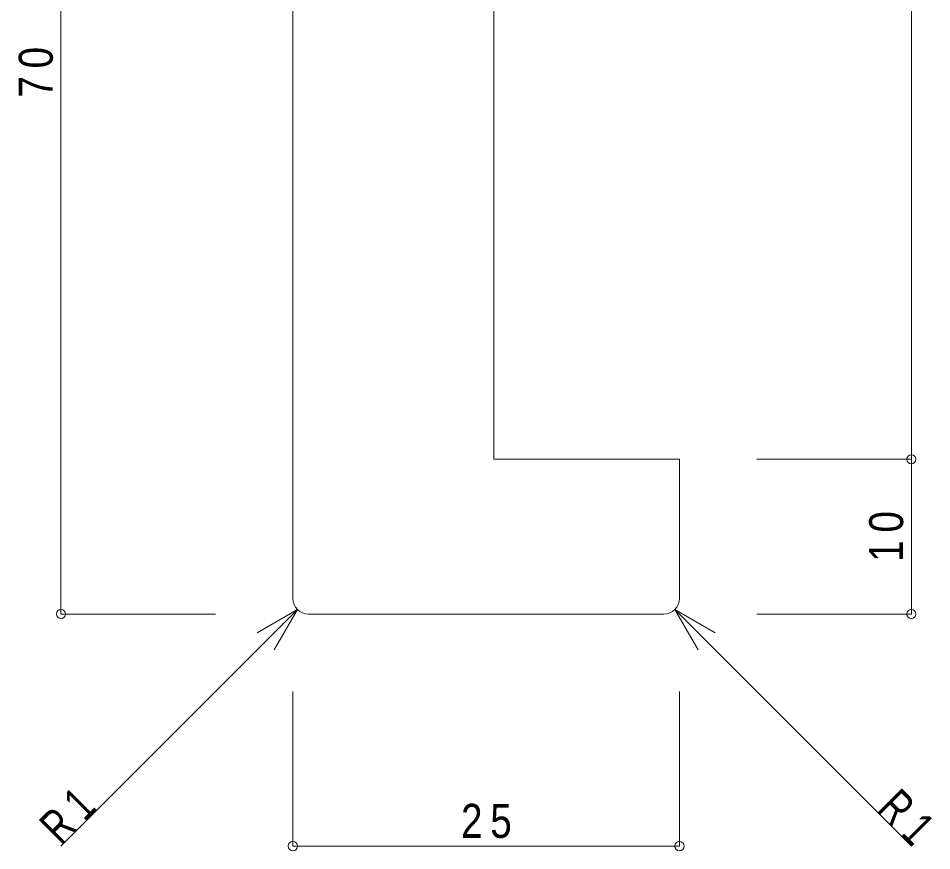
# Model space of a CAD drawing. Units: millimetres at full size, sheet at 1:1; details may follow other scales. Extents: x -141 to 141, y -98 to 98.
# Drawn here: x 32.2 to 91.3, y -51 to 2.8 of the extents above; entities that cross this region are included whole.
import ezdxf

# ---------------------------------------------------------------- set-up
doc = ezdxf.new("R2010")
doc.units = ezdxf.units.MM
doc.header["$PDMODE"] = 32
doc.header["$PDSIZE"] = 0.6
for name, color, linetype, lineweight in [('0-0_ＫＢ製品', 2, 'Continuous', 9), ('0-3_寸法', 4, 'Continuous', 9), ('0-4_引出線字', 4, 'Continuous', 9)]:
    doc.layers.add(name, color=color, linetype=linetype, lineweight=lineweight)
doc.styles.add('HGｺﾞｼｯｸM', font='')
doc.styles.get('HGｺﾞｼｯｸM').set_extended_font_data('HGｺﾞｼｯｸM')

msp = doc.modelspace()

# ---------------------------------------------------------------- linework, layer by layer
at = {"layer": '0-0_ＫＢ製品'}
for p, q in [((63, -25.75), (63, 48.25)), ((63, -25.75), (75, -25.75)), ((75, -34.75), (75, -25.75)), ((74, -35.75), (51, -35.75))]:
    msp.add_line(p, q, dxfattribs=at)
msp.add_lwpolyline([(50, -34.75), (50, 34.25), (53, 33.75)], dxfattribs=at)
for centre, start, end in [((51, -34.75), 180, 270), ((74, -34.75), 270, 0)]:
    msp.add_arc(centre, 1, start, end, dxfattribs=at)
at = {"layer": '0-3_寸法'}
for p, q in [((90, -25.75), (90, 48.25)), ((35, 34.25), (35, -35.75)), ((90, -25.75), (80, -25.75)), ((90, -35.75), (90, -25.75)), ((35, -35.75), (45, -35.75)), ((90, -35.75), (80, -35.75)), ((50, -50.75), (50, -40.75)), ((75, -50.75), (75, -40.75)), ((75, -50.75), (50, -50.75))]:
    msp.add_line(p, q, dxfattribs=at)
for p in [(90, -25.75), (35, -35.75), (90, -35.75), (50, -50.75), (75, -50.75)]:
    msp.add_point(p, dxfattribs=at)
at = {"layer": '0-4_引出線字'}
for p, q in [((50.293, -35.457), (35, -50.75)), ((50.293, -35.457), (47.695, -36.957)), ((50.293, -35.457), (48.793, -38.055)), ((74.707, -35.457), (76.207, -38.055)), ((74.707, -35.457), (77.305, -36.957)), ((74.707, -35.457), (90, -50.75))]:
    msp.add_line(p, q, dxfattribs=at)

# ---------------------------------------------------------------- texts
at = {"layer": '0-3_寸法', "color": 7, "char_height": 2.199, "attachment_point": 7, "rotation": 90, "style": 'HGｺﾞｼｯｸM'}
for s, insert in [('\\T1.36;\\W0.85;70', (34.5, -2.375)), ('\\T1.36;\\W0.85;10', (89.5, -32.375))]:
    msp.add_mtext(s, dxfattribs=dict(at, insert=insert))
at = {"layer": '0-3_寸法', "color": 7, "insert": (60.875, -50.25), "char_height": 2.199, "attachment_point": 7, "style": 'HGｺﾞｼｯｸM'}
msp.add_mtext('\\T1.36;\\W0.85;25', dxfattribs=at)
at = {"layer": '0-4_引出線字', "color": 7, "char_height": 2.199, "attachment_point": 7, "style": 'HGｺﾞｼｯｸM'}
for insert, rotation in [((35, -50.75), 45), ((87.702, -48.452), 315)]:
    msp.add_mtext('\\T1.36;\\W0.75;R1', dxfattribs=dict(at, insert=insert, rotation=rotation))

doc.saveas('drawing.dxf')
